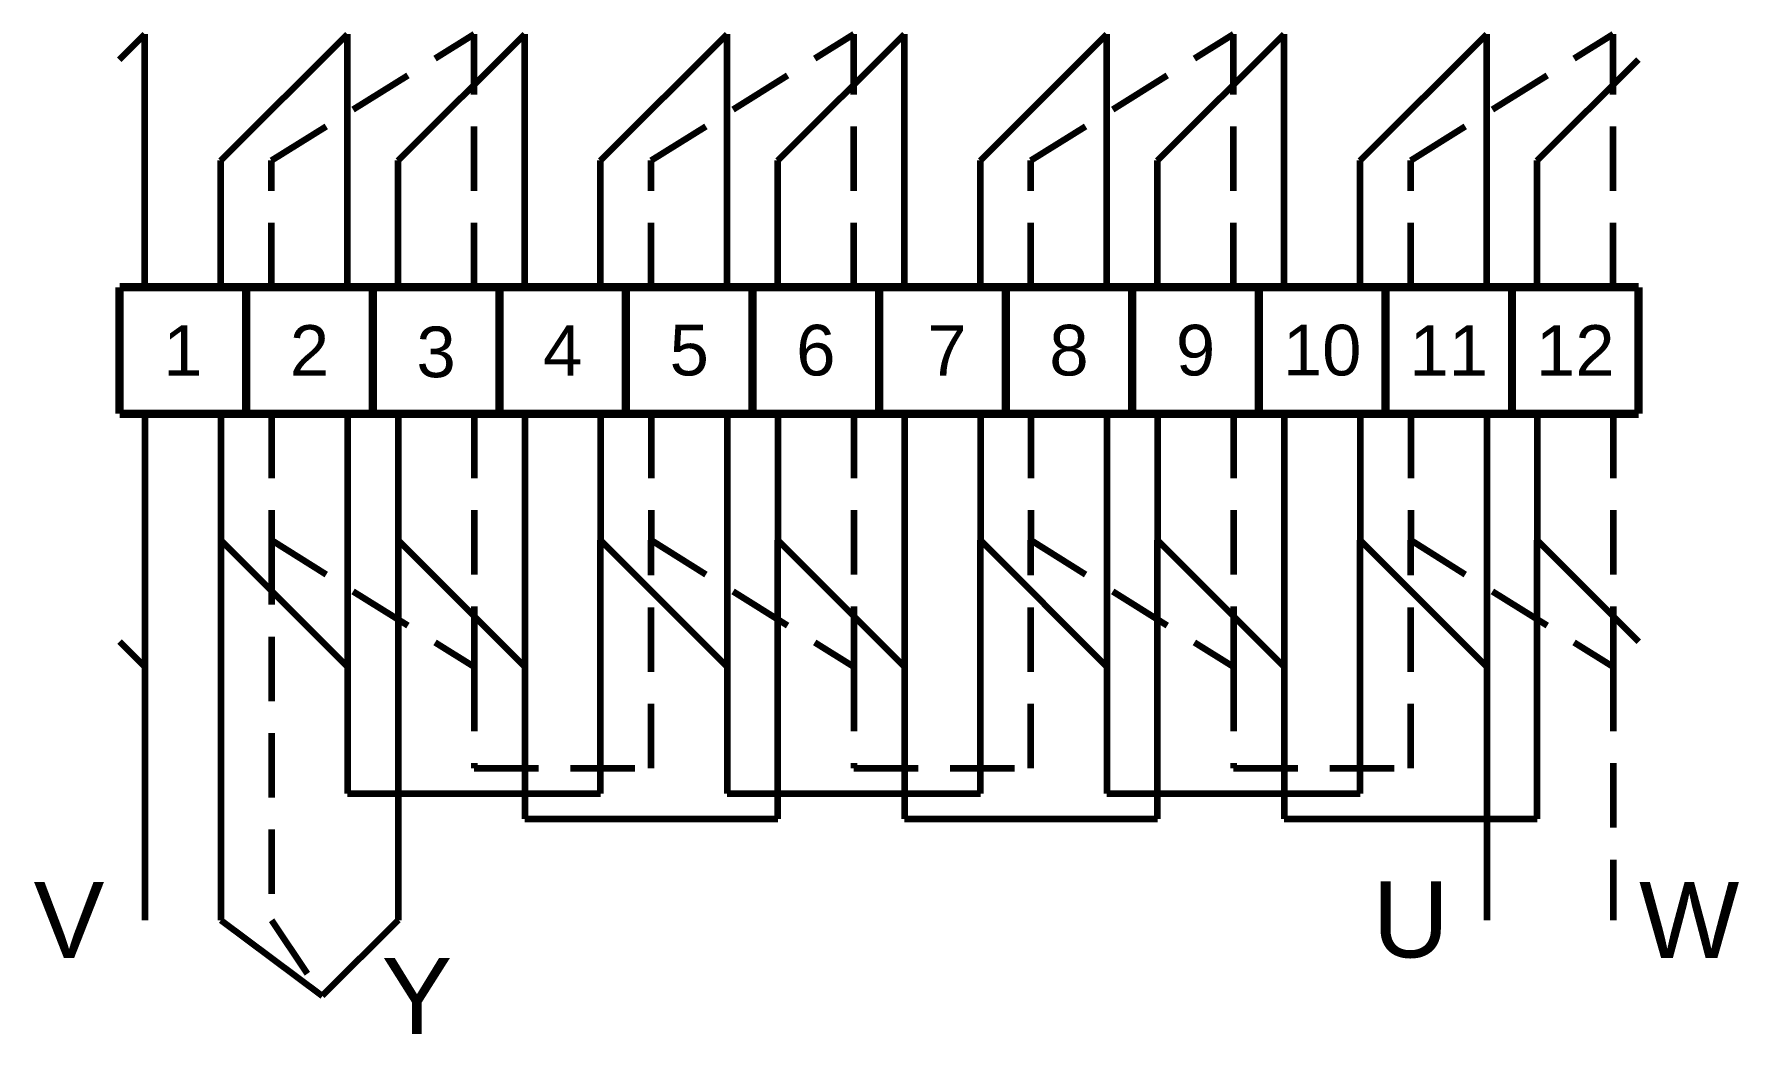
# Model space of a CAD drawing. Header units: millimetres. Extents: x -1034 to -360, y 305 to 700.
import ezdxf

# ---------------------------------------------------------------- set-up
doc = ezdxf.new("R2010")
doc.units = ezdxf.units.MM
doc.linetypes.add('DASHEDX2', pattern=[38.1, 25.4, -12.7])
doc.layers.add('Slot', color=7, linetype='Continuous')
doc.layers.add('U1', color=7, linetype='Continuous', lineweight=50, true_color=0xb90276)
doc.layers.add('V1', color=7, linetype='Continuous', true_color=0x78be20)
doc.layers.add('W1', color=7, linetype='DASHEDX2', true_color=0x00a8b0)
doc.styles.get("Standard").update_dxf_attribs({"font": 'arial.ttf'})

msp = doc.modelspace()

# ---------------------------------------------------------------- linework, layer by layer
at = {"layer": 'Slot', "lineweight": 100, "transparency": 33554687, "const_width": 3.28}
for points in [[(-1000, 600), (-950, 600)], [(-1000, 550), (-1000, 600)], [(-950, 600), (-950, 550)], [(-950, 600), (-900, 600)], [(-950, 550), (-950, 600)], [(-900, 600), (-900, 550)], [(-900, 600), (-850, 600)], [(-900, 550), (-900, 600)], [(-850, 600), (-850, 550)], [(-850, 600), (-800, 600)], [(-850, 550), (-850, 600)], [(-800, 600), (-800, 550)], [(-800, 600), (-750, 600)], [(-800, 550), (-800, 600)], [(-750, 600), (-750, 550)], [(-750, 600), (-700, 600)], [(-750, 550), (-750, 600)], [(-700, 600), (-700, 550)], [(-700, 600), (-650, 600)], [(-700, 550), (-700, 600)], [(-650, 600), (-650, 550)], [(-650, 600), (-600, 600)], [(-650, 550), (-650, 600)], [(-600, 600), (-600, 550)], [(-600, 600), (-550, 600)], [(-600, 550), (-600, 600)], [(-550, 600), (-550, 550)], [(-550, 600), (-500, 600)], [(-550, 550), (-550, 600)], [(-500, 600), (-500, 550)], [(-500, 600), (-450, 600)], [(-450, 600), (-450, 550)], [(-450, 600), (-400, 600)], [(-450, 550), (-450, 600)], [(-400, 600), (-400, 550)], [(-950, 550), (-1000, 550)], [(-900, 550), (-950, 550)], [(-850, 550), (-900, 550)], [(-800, 550), (-850, 550)], [(-750, 550), (-800, 550)], [(-700, 550), (-750, 550)], [(-650, 550), (-700, 550)], [(-600, 550), (-650, 550)], [(-550, 550), (-600, 550)], [(-500, 550), (-550, 550)], [(-450, 550), (-500, 550)], [(-400, 550), (-450, 550)]]:
    msp.add_lwpolyline(points, dxfattribs=at)
at = {"layer": 'U1', "lineweight": 100}
for p, q in [((-960, 650), (-910, 700)), ((-910, 600), (-910, 700)), ((-810, 650), (-760, 700)), ((-760, 600), (-760, 700)), ((-660, 650), (-610, 700)), ((-610, 600), (-610, 700)), ((-510, 650), (-460, 700)), ((-460, 600), (-460, 700)), ((-960, 600), (-960, 650)), ((-810, 600), (-810, 650)), ((-660, 600), (-660, 650)), ((-510, 600), (-510, 650)), ((-960, 550), (-960, 500)), ((-910, 550), (-910, 450)), ((-810, 550), (-810, 500)), ((-760, 550), (-760, 450)), ((-660, 550), (-660, 500)), ((-610, 550), (-610, 450)), ((-510, 550), (-510, 500)), ((-460, 550), (-460, 450)), ((-960, 500), (-910, 450)), ((-960, 500), (-960, 350)), ((-810, 500), (-760, 450)), ((-810, 400), (-810, 500)), ((-660, 500), (-610, 450)), ((-660, 400), (-660, 500)), ((-510, 500), (-460, 450)), ((-510, 400), (-510, 500)), ((-910, 450), (-910, 400)), ((-760, 450), (-760, 400)), ((-610, 450), (-610, 400)), ((-910, 400), (-810, 400)), ((-760, 400), (-660, 400)), ((-610, 400), (-510, 400)), ((-960, 350), (-920, 320))]:
    msp.add_line(p, q, dxfattribs=at)
at = {"layer": 'U1', "color": 232, "lineweight": 100, "true_color": 0xb90276}
msp.add_line((-460, 450), (-460, 350), dxfattribs=at)
at = {"layer": 'V1', "lineweight": 100}
for p, q in [((-1000, 690), (-990, 700)), ((-990, 600), (-990, 700)), ((-890, 650), (-840, 700)), ((-840, 600), (-840, 700)), ((-740, 650), (-690, 700)), ((-690, 600), (-690, 700)), ((-590, 650), (-540, 700)), ((-540, 600), (-540, 700)), ((-440, 650), (-400, 690)), ((-890, 600), (-890, 650)), ((-740, 600), (-740, 650)), ((-590, 600), (-590, 650)), ((-440, 600), (-440, 650)), ((-990, 550), (-990, 450)), ((-890, 550), (-890, 500)), ((-840, 550), (-840, 450)), ((-740, 550), (-740, 500)), ((-690, 550), (-690, 450)), ((-590, 550), (-590, 500)), ((-540, 550), (-540, 450)), ((-440, 550), (-440, 500)), ((-890, 500), (-840, 450)), ((-890, 500), (-890, 350)), ((-740, 500), (-690, 450)), ((-740, 390), (-740, 500)), ((-590, 500), (-540, 450)), ((-590, 390), (-590, 500)), ((-440, 500), (-400, 460)), ((-440, 390), (-440, 500)), ((-1000, 460), (-990, 450)), ((-990, 450), (-990, 350)), ((-840, 450), (-840, 390)), ((-690, 450), (-690, 390)), ((-540, 450), (-540, 390)), ((-840, 390), (-740, 390)), ((-690, 390), (-590, 390)), ((-540, 390), (-440, 390)), ((-890, 350), (-920, 320))]:
    msp.add_line(p, q, dxfattribs=at)
at = {"layer": 'W1', "lineweight": 100}
for p, q in [((-940, 650), (-860, 700)), ((-860, 600), (-860, 700)), ((-790, 650), (-710, 700)), ((-710, 600), (-710, 700)), ((-640, 650), (-560, 700)), ((-560, 600), (-560, 700)), ((-490, 650), (-410, 700)), ((-410, 600), (-410, 700)), ((-940, 600), (-940, 650)), ((-790, 600), (-790, 650)), ((-640, 600), (-640, 650)), ((-490, 600), (-490, 650)), ((-940, 550), (-940, 500)), ((-860, 550), (-860, 450)), ((-790, 550), (-790, 500)), ((-710, 550), (-710, 450)), ((-640, 550), (-640, 500)), ((-560, 550), (-560, 450)), ((-490, 550), (-490, 500)), ((-410, 550), (-410, 450)), ((-940, 500), (-860, 450)), ((-940, 500), (-940, 350)), ((-790, 500), (-710, 450)), ((-790, 410), (-790, 500)), ((-640, 500), (-560, 450)), ((-640, 410), (-640, 500)), ((-490, 500), (-410, 450)), ((-490, 410), (-490, 500)), ((-860, 450), (-860, 410)), ((-710, 450), (-710, 410)), ((-560, 450), (-560, 410)), ((-410, 450), (-410, 350)), ((-860, 410), (-790, 410)), ((-710, 410), (-640, 410)), ((-560, 410), (-490, 410)), ((-940, 350), (-920, 320))]:
    msp.add_line(p, q, dxfattribs=at)

# ---------------------------------------------------------------- texts
at = {"layer": 'Slot', "lineweight": 100, "char_height": 20, "attachment_point": 5}
for s, insert in [('\\pxqc;{\\C256;\\c0;1}', (-975, 575)), ('\\pxqc;{\\C256;\\c0;2}', (-925, 575)), ('\\pxqc;{\\C256;\\c0;3}', (-875, 574.3)), ('\\pxqc;{\\C256;\\c0;4}', (-825, 575)), ('\\pxqc;{\\C256;\\c0;5}', (-775, 575)), ('\\pxqc;{\\C256;\\c0;6}', (-725, 575)), ('\\pxqc;{\\C256;\\c0;7}', (-673.17, 575)), ('\\pxqc;{\\C256;\\c0;8}', (-625, 575)), ('\\pxqc;{\\C256;\\c0;9}', (-575, 575)), ('\\pxqc;{\\C256;\\c0;10}', (-525, 575)), ('\\pxqc;{\\C256;\\c0;11}', (-475, 575)), ('{\\C256;\\c0;12}', (-425, 575))]:
    msp.add_mtext_dynamic_manual_height_columns(s, width=42.6276, gutter_width=12.5, heights=[32.4], dxfattribs=dict(at, insert=insert))
at = {"layer": 'U1', "lineweight": 100, "insert": (-490, 350), "char_height": 30, "attachment_point": 5}
msp.add_mtext_dynamic_manual_height_columns('\\pxqc;{\\C256;\\c0;U}', width=42.6276, gutter_width=12.5, heights=[32.4], dxfattribs=at)
at = {"layer": 'V1', "lineweight": 100, "insert": (-1020, 350), "char_height": 30, "attachment_point": 5}
msp.add_mtext_dynamic_manual_height_columns('\\pxqc;{\\C256;\\c0;V}', width=42.6276, gutter_width=12.5, heights=[32.4], dxfattribs=at)
at = {"layer": 'W1', "lineweight": 100, "char_height": 30, "attachment_point": 5}
for s, insert in [('\\pxqc;{\\C256;\\c0;W}', (-380, 350)), ('\\pxqc;{\\C256;\\c0;Y}', (-882.57, 320))]:
    msp.add_mtext_dynamic_manual_height_columns(s, width=74.869, gutter_width=12.5, heights=[32.4], dxfattribs=dict(at, insert=insert))

doc.saveas('drawing.dxf')
